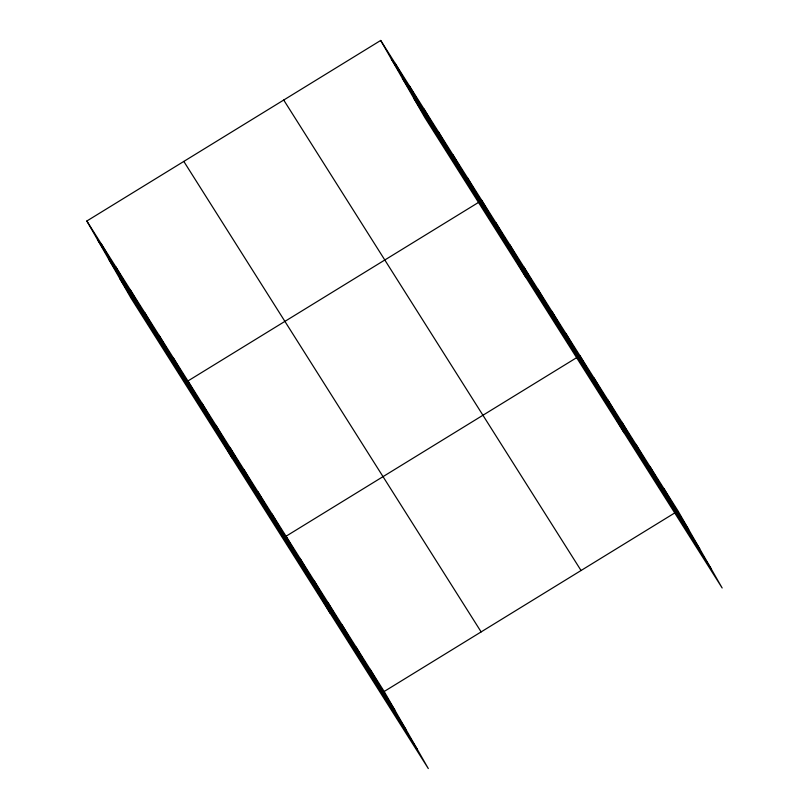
<?xml version="1.0" encoding="UTF-8"?>
<svg xmlns="http://www.w3.org/2000/svg" width="809" height="809" viewBox="0 0 809 809"><rect width="100%" height="100%" fill="white"/><g stroke="black" fill="none" stroke-linecap="round" stroke-linejoin="round"><path stroke-width="1.21" d="M86.836 221.009L384.174 691.483L428.305 768.55L130.977 298.076L86.836 221.009L380.695 40.45L678.023 510.924L722.164 587.991L424.826 117.517L380.695 40.45M576.736 357.608L286.052 536.225L330.193 613.293M384.174 691.483L674.858 512.866M391.334 59.037L688.671 529.511M402.386 78.331L699.714 548.805M413.773 98.223L711.111 568.687M283.716 100.033L581.054 570.507M183.815 161.426L481.143 631.9M97.484 239.595L394.812 710.069M108.537 258.9L405.865 729.364M119.924 278.781L417.252 749.255M664.007 488.737L674.645 507.324M649.991 466.56L660.629 485.147M635.975 444.384L646.613 462.97M621.949 422.207L632.598 440.794M607.933 400.02L618.582 418.607M593.917 377.843L604.566 396.43M579.901 355.667L624.042 432.734M565.885 333.49L576.534 352.077M551.869 311.303L562.518 329.89M537.854 289.126L548.492 307.713M523.838 266.95L534.476 285.537M509.822 244.773L520.46 263.36M495.806 222.586L506.444 241.173M525.921 277.477L481.78 200.41L187.931 380.968L232.072 458.036M467.339 177.555L477.988 196.142M452.898 154.711L463.547 173.298M438.458 131.857L449.106 150.444M424.017 109.003L434.666 127.589M409.576 86.148L420.225 104.735M395.136 63.304L405.774 81.891M370.158 669.306L380.796 687.893M356.142 647.119L366.78 665.706M342.116 624.942L352.764 643.529M328.1 602.766L338.749 621.352M314.084 580.589L324.733 599.176M300.068 558.402L310.717 576.989M272.036 514.049L282.685 532.635M258.02 491.872L268.659 510.459M244.005 469.685L254.643 488.272M229.989 447.508L240.627 466.095M215.963 425.332L226.611 443.919M201.947 403.155L212.595 421.742M173.49 358.124L184.139 376.711M159.049 335.27L169.698 353.857M144.609 312.416L155.257 331.002M130.168 289.561L140.806 308.148M115.727 266.717L126.366 285.304M101.287 243.863L111.925 262.45"/></g></svg>
